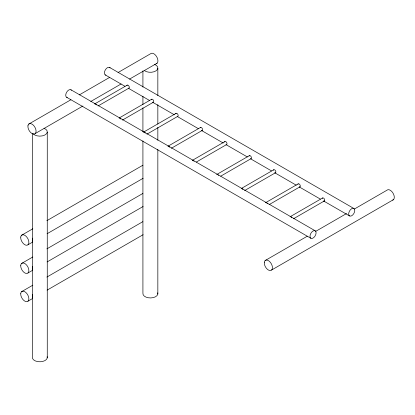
<?xml version="1.0" encoding="UTF-8"?>
<svg xmlns="http://www.w3.org/2000/svg" width="415" height="415" viewBox="0 0 415 415"><rect width="100%" height="100%" fill="white"/><g stroke="black" fill="none" stroke-linecap="round" stroke-linejoin="round"><path stroke-width="0.62" d="M32.572 238.122L32.588 241.675M32.572 266.326L32.588 269.88M32.572 294.531L32.588 298.084M28.78 124.075L70.898 99.756M79.317 94.895L109.643 77.387M118.062 72.526L150.635 53.722A5.758 3.325 60 0 1 154.93 54.573A5.758 3.325 60 0 1 157.882 60.232L157.871 61.456A5.758 3.325 60 0 1 156.289 63.64M35.197 133.568L82.922 106.012M90.786 101.473L121.107 83.965M129.532 79.104L157.046 63.22M127.229 85.137L94.662 103.942A1.727 0.996 60 0 1 95.839 104.258M98.075 105.96L128.956 88.13M151.657 99.242L119.089 118.047A1.727 0.996 60 0 1 120.267 118.363M122.498 120.065L153.384 102.235M176.079 113.342L143.512 132.146A1.727 0.996 60 0 1 144.695 132.463M146.926 134.164L177.807 116.335M200.507 127.447L167.94 146.251A1.727 0.996 60 0 1 169.668 147.247M171.354 148.269L202.235 130.44M21.585 235.264L32.816 228.779M46.854 220.676L142.874 165.243M27.997 244.762L32.489 242.168M47.087 233.738L143.108 178.3M224.935 141.546L192.368 160.351A1.727 0.996 60 0 1 194.09 161.347M196.337 162.047L226.663 144.539M21.585 263.468L32.816 256.989M46.854 248.881L142.874 193.447M27.997 272.966L32.489 270.373M47.087 261.943L143.108 206.504M249.358 155.651L216.791 174.456A1.727 0.996 60 0 1 218.518 175.452M220.764 176.147L251.085 158.644M21.585 291.678L32.816 285.193M46.854 277.085L142.874 221.651M27.997 301.171L32.489 298.577M47.087 290.147L143.108 234.714M273.786 169.751L241.219 188.555A1.727 0.996 60 0 1 242.946 189.551M244.627 190.573L275.513 172.744M265.642 202.66L298.214 183.855M269.055 204.678L299.941 186.849M322.637 197.955L290.069 216.76A1.727 0.996 60 0 1 291.797 217.756M293.483 218.778L324.364 200.948M265.154 260.537L307.266 236.223M315.69 231.363L346.572 213.533M354.436 208.994L387.003 190.189A5.758 3.325 60 0 1 391.298 191.04A5.758 3.325 60 0 1 394.25 196.7L394.24 197.924A5.758 3.325 60 0 1 392.657 200.108M271.566 270.035L393.415 199.688M109.612 67.453L353.87 208.475A4.316 2.495 -60 0 1 352.501 215.167A4.316 2.495 -60 0 1 348.766 213.004A4.316 2.495 -60 0 1 353.87 208.475M105.296 74.933L124.946 86.279M128.318 88.224L149.654 100.544M152.461 102.163L174.362 114.81M177.169 116.428L198.505 128.749M201.311 130.367L223.213 143.014M226.019 144.633L247.356 156.953M250.727 158.898L271.503 170.892M274.87 172.837L296.211 185.157M299.578 187.103L320.354 199.096M323.726 201.042L349.555 215.956M70.939 89.78L315.198 230.802A4.316 2.495 -60 0 1 313.828 237.494A4.316 2.495 -60 0 1 310.088 235.336A4.316 2.495 -60 0 1 315.198 230.802M66.618 97.26L310.882 238.283M157.84 68.319L157.84 95.554M157.84 104.632L157.84 124.08M157.84 127.322L157.84 140.291M157.84 149.369L157.84 293.96M142.921 70.882L142.921 87.093M142.921 96.171L142.921 104.601M142.921 107.843L142.921 131.83M142.921 140.908L142.921 293.281A7.486 4.321 0 0 0 150.775 297.934A7.486 4.321 0 0 0 157.742 292.834M47.263 132.162L47.263 357.797M32.344 133.428L32.344 357.123A7.486 4.321 0 0 0 40.198 361.776A7.486 4.321 0 0 0 47.165 356.672M105.929 75.131A4.316 2.495 -60 0 1 105.296 69.948A4.316 2.495 -60 0 1 110.1 67.904M200.315 127.628A1.727 0.996 60 0 1 202.235 128.442A1.727 0.996 60 0 1 201.981 130.518M67.251 97.458A4.316 2.495 -60 0 1 66.618 92.275A4.316 2.495 -60 0 1 71.422 90.231M297.897 184.307A1.727 0.996 60 0 1 299.941 184.851A1.727 0.996 60 0 1 299.391 186.895M265.896 202.582A1.727 0.996 60 0 1 267.369 203.656M175.768 113.793A1.727 0.996 60 0 1 177.687 114.151A1.727 0.996 60 0 1 177.558 116.413M144.985 132.774A1.727 0.996 60 0 1 145.24 133.142M249.042 156.102A1.727 0.996 60 0 1 250.966 156.455A1.727 0.996 60 0 1 250.836 158.722M224.619 141.997A1.727 0.996 60 0 1 226.538 142.355A1.727 0.996 60 0 1 226.408 144.617M322.32 198.406A1.727 0.996 60 0 1 324.364 198.956A1.727 0.996 60 0 1 323.819 201M273.469 170.202A1.727 0.996 60 0 1 275.513 170.752A1.727 0.996 60 0 1 274.963 172.796M151.34 99.693A1.727 0.996 60 0 1 153.384 100.238A1.727 0.996 60 0 1 152.834 102.282M120.563 118.674A1.727 0.996 60 0 1 120.817 119.043M126.912 85.589A1.727 0.996 60 0 1 128.956 86.138A1.727 0.996 60 0 1 128.411 88.182M96.135 104.57A1.727 0.996 60 0 1 96.389 104.938M154.619 64.418A7.486 4.321 0 0 1 155.941 70.872A7.486 4.321 0 0 1 144.69 70.789M44.042 128.261A7.486 4.321 0 0 1 44.664 135.108A7.486 4.321 0 0 1 33.05 133.682M20.76 237.027L20.75 238.251A5.758 3.325 60 0 0 24.755 244.689A5.758 3.325 60 0 0 28.822 242.998L28.832 241.779A5.758 3.325 60 0 0 24.827 235.336A5.758 3.325 60 0 0 20.76 237.027M20.76 265.232L20.75 266.456A5.758 3.325 60 0 0 24.755 272.899A5.758 3.325 60 0 0 28.822 271.202L28.832 269.983A5.758 3.325 60 0 0 24.827 263.541A5.758 3.325 60 0 0 20.76 265.232M20.76 293.436L20.75 294.66A5.758 3.325 60 0 0 24.755 301.103A5.758 3.325 60 0 0 28.822 299.407L28.832 298.188A5.758 3.325 60 0 0 24.827 291.745A5.758 3.325 60 0 0 20.76 293.436M27.955 125.833L27.945 127.057A5.758 3.325 60 0 0 31.95 133.5A5.758 3.325 60 0 0 36.022 131.804L36.027 130.585A5.758 3.325 60 0 0 32.028 124.142A5.758 3.325 60 0 0 27.955 125.833M264.329 262.301L264.319 263.525A5.758 3.325 60 0 0 268.318 269.968A5.758 3.325 60 0 0 272.39 268.272L272.401 267.053A5.758 3.325 60 0 0 268.396 260.61A5.758 3.325 60 0 0 264.329 262.301"/></g></svg>
